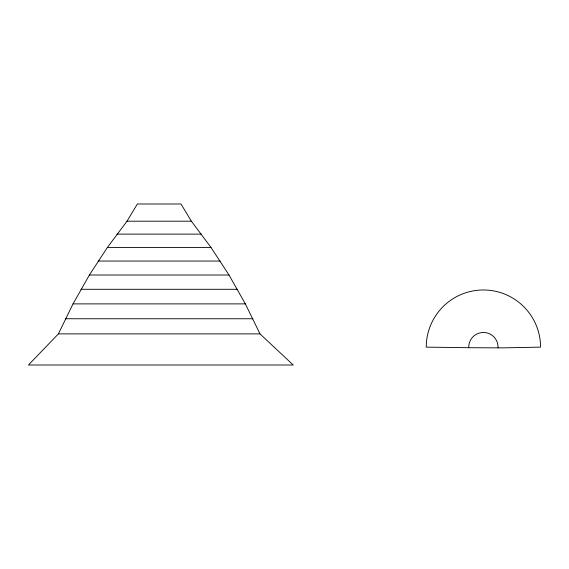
<?xml version="1.0" encoding="UTF-8"?>
<svg xmlns="http://www.w3.org/2000/svg" width="569" height="569" viewBox="0 0 569 569"><rect width="100%" height="100%" fill="white"/><g stroke="black" fill="none" stroke-linecap="round" stroke-linejoin="round"><path stroke-width="0.85" d="M58.394 333.882L73.024 303.882L89.39 275.012L107.413 247.415L127.015 221.192L137.378 203.994L180.992 203.994L191.369 221.192L210.971 247.415L228.994 275.012L245.353 303.882L259.99 333.882L293.227 365.006L28.45 365.006L58.394 333.882L259.99 333.882M468.742 347.709L426.245 347.133A57.156 57.156 0 0 1 483.394 289.977A57.156 57.156 0 0 1 540.55 347.133L502.441 347.879L468.742 347.709A14.666 14.666 0 0 1 483.394 332.467A14.666 14.666 0 0 1 498.053 347.709M127.015 221.192L191.369 221.192M117.015 234.122L201.362 234.122M107.413 247.415L210.971 247.415M98.195 261.05L220.182 261.05M89.39 275.012L228.994 275.012M80.997 289.294L237.387 289.294M73.024 303.882L245.353 303.882M65.485 318.747L252.892 318.747"/></g></svg>
